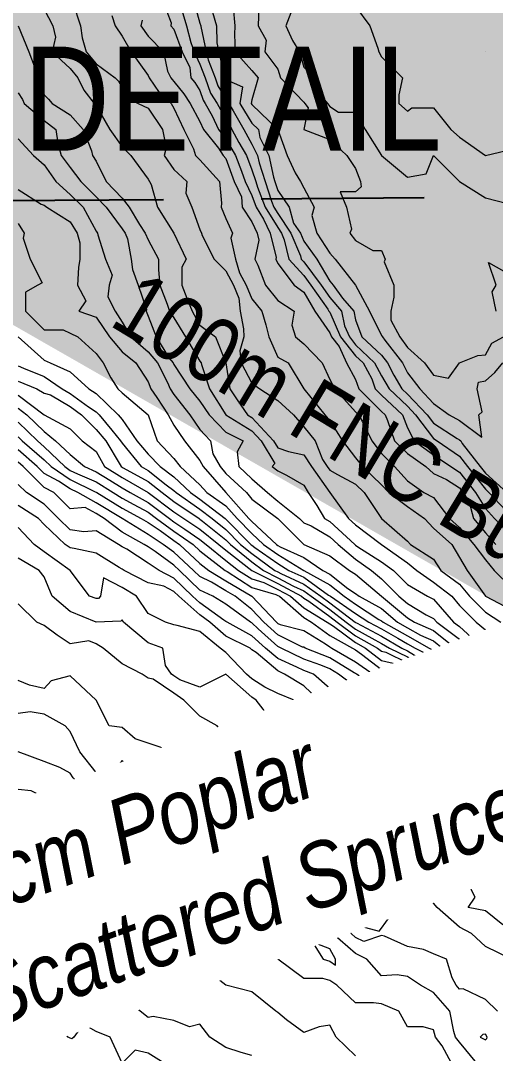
# Model space of a CAD drawing. Extents: x 532589 to 538856, y 6045658 to 6049082.
# Drawn here: x 533855.7 to 533928.5, y 6047017.6 to 6047176.2 of the extents above; entities that cross this region are included whole.
import ezdxf

# ---------------------------------------------------------------- set-up
doc = ezdxf.new("R2010")
doc.units = 0
doc.header["$LTSCALE"] = 5
doc.linetypes.add('foc-LSD', pattern=[8, 5, -3])
doc.layers.add('C-TOPO-MAJR', color=7, linetype='Continuous', lineweight=15, true_color=0xd3aa5f)
doc.layers.add('C-TOPO-MINR', color=7, linetype='Continuous', lineweight=13, true_color=0xe9d5af)
for name, color, linetype in [('DETAIL-T', 7, 'Continuous'), ('L-SECTION-LSD', 7, 'foc-LSD'), ('P-BUFFER-H 30m', 51, 'Continuous'), ('P-BUFFER-T', 40, 'Continuous'), ('T-BUSH-T', 110, 'Continuous')]:
    doc.layers.add(name, color=color, linetype=linetype)
doc.styles.add('80CG', font='ARIALN.TTF', dxfattribs={"height": 10})
doc.styles.add('80L', font='ARIALN.TTF', dxfattribs={"height": 10})
doc.styles.add('80LS', font='ARIALNI.TTF', dxfattribs={"height": 10})

msp = doc.modelspace()

# ---------------------------------------------------------------- hatches: boundary and pattern name
at = {"layer": 'P-BUFFER-H 30m'}
h = msp.add_hatch(color=256, dxfattribs=at)
h.dxf.hatch_style = 1
edge = h.paths.add_edge_path()
edge.add_line((533962.39, 6047413.291), (534135.818, 6047313.884))
edge.add_arc((534086.114, 6047227.17), 99.949, -29.1674, 60.17902, ccw=False)
edge.add_line((534173.389, 6047178.458), (534124.675, 6047091.178))
edge.add_arc((534037.4, 6047139.889), 99.949, 240.19293, 330.8326, ccw=False)
edge.add_line((533987.717, 6047053.163), (533814.265, 6047152.528))
edge.add_arc((533863.948, 6047239.254), 99.949, 150.83228, 240.19293, ccw=False)
edge.add_line((533776.673, 6047287.966), (533825.411, 6047375.289))
edge.add_arc((533912.686, 6047326.577), 99.949, 60.17902, 150.83228, ccw=False)

# ---------------------------------------------------------------- linework, layer by layer
at = {"layer": 'C-TOPO-MAJR', "color": 9, "true_color": 0xbfbfbf, "flags": 128}
for points, elevation in [([(533859.277, 6047177.948), (533860.604, 6047175.414), (533861.019, 6047173.672), (533860.502, 6047171.432), (533863.259, 6047168.872), (533864.43, 6047167.451), (533865.329, 6047165.54), (533866.956, 6047163.469), (533867.241, 6047163.137), (533869.326, 6047159.487), (533871.222, 6047156.833), (533872.549, 6047155.506), (533875.204, 6047151.886), (533875.453, 6047151.524), (533875.702, 6047151.026), (533876.651, 6047147.542), (533879.186, 6047143.561), (533881.044, 6047139.579), (533880.398, 6047138.367), (533880.398, 6047135.597), (533881.176, 6047133.606), (533881.955, 6047131.616), (533883.167, 6047129.472), (533885.557, 6047127.634), (533887.149, 6047123.652), (533887.778, 6047119.671), (533888.857, 6047117.963), (533890.467, 6047115.689), (533891.131, 6047115.281), (533894.449, 6047111.707), (533895.112, 6047110.592), (533896.752, 6047110.067), (533899.094, 6047109.535), (533900.3, 6047107.726), (533903.076, 6047103.744), (533905.971, 6047099.762), (533907.057, 6047098.807), (533911.039, 6047095.781), (533915.021, 6047092.979), (533916.469, 6047091.799), (533919.002, 6047090.001), (533921.822, 6047087.817), (533922.984, 6047086.424), (533925.572, 6047083.836), (533926.966, 6047082.674), (533929.786, 6047079.854)], 856), ([(533880.258, 6047178.324), (533881.123, 6047175.414), (533881.745, 6047172.854), (533882.263, 6047171.432), (533883.167, 6047169.536), (533883.994, 6047167.451), (533884.794, 6047165.095), (533885.791, 6047163.469), (533887.149, 6047161.08), (533888.075, 6047159.487), (533889.14, 6047157.496), (533890.301, 6047155.506), (533891.131, 6047153.294), (533891.721, 6047151.524), (533891.992, 6047150.663), (533893.155, 6047147.542), (533895.112, 6047144.422), (533895.692, 6047143.561), (533896.108, 6047142.565), (533896.819, 6047139.579), (533899.094, 6047137.064), (533900.187, 6047135.597), (533902.81, 6047131.881), (533902.968, 6047131.616), (533903.076, 6047131.456), (533904.723, 6047127.634), (533907.057, 6047124.754), (533908.208, 6047123.652), (533909.522, 6047121.188), (533910.043, 6047119.671), (533911.039, 6047118.675), (533914.224, 6047115.689), (533915.021, 6047113.698), (533916.059, 6047111.707), (533919.002, 6047109.524), (533921.657, 6047107.726), (533922.984, 6047106.881), (533925.449, 6047103.744), (533926.966, 6047101.294), (533928.387, 6047099.762), (533930.947, 6047097.006)], 857), ([(533897.103, 6047177.405), (533896.337, 6047175.414), (533897.386, 6047173.14), (533898.465, 6047171.432), (533899.094, 6047169.043), (533900.687, 6047167.451), (533901.085, 6047165.46), (533902.729, 6047163.469), (533903.076, 6047163), (533904.404, 6047162.14), (533907.057, 6047162.14), (533908.505, 6047159.487), (533911.039, 6047155.506), (533915.021, 6047152.188), (533917.865, 6047152.661), (533919.002, 6047155.506), (533922.984, 6047151.524), (533926.966, 6047149.009), (533930.378, 6047148.112)], 858), ([(533855.296, 6047145.055), (533856.215, 6047143.561), (533856.043, 6047142.814), (533857.12, 6047139.579), (533858.945, 6047135.929), (533858.282, 6047135.597), (533856.382, 6047134.511), (533856.382, 6047131.616), (533859.277, 6047128.72), (533862.172, 6047128.72), (533863.259, 6047128.203), (533864.454, 6047127.634), (533867.241, 6047125.1), (533868.302, 6047123.652), (533869.514, 6047121.379), (533870.558, 6047119.671), (533871.222, 6047119.041), (533875.204, 6047115.689), (533876.609, 6047111.707), (533879.186, 6047108.97), (533880.134, 6047107.726), (533883.167, 6047104.956), (533884.2, 6047103.744), (533887.149, 6047101.702), (533888.868, 6047099.762), (533891.131, 6047097.447), (533892.922, 6047095.781), (533895.112, 6047094.244), (533899.094, 6047091.799), (533903.076, 6047089.559), (533905.276, 6047087.817), (533907.057, 6047086.609), (533910.619, 6047084.255), (533911.039, 6047084.025), (533911.26, 6047083.836), (533915.021, 6047081.753), (533918.357, 6047079.854), (533919.002, 6047079.518), (533920.408, 6047078.449), (533922.984, 6047076.641), (533924.052, 6047075.872), (533926.966, 6047074.341), (533930.379, 6047072.459)], 855), ([(533855.296, 6047116.684), (533856.623, 6047115.689), (533859.277, 6047113.12), (533861.029, 6047111.707), (533863.259, 6047109.563), (533865.431, 6047107.726), (533867.241, 6047106.945), (533869.336, 6047105.631), (533871.222, 6047104.461), (533872.458, 6047103.744), (533875.204, 6047102.241), (533878.489, 6047099.762), (533879.186, 6047099.256), (533880.825, 6047098.122), (533883.167, 6047096.561), (533884.138, 6047095.781), (533887.149, 6047093.312), (533889.089, 6047091.799), (533891.131, 6047090.472), (533892.983, 6047089.947), (533895.112, 6047088.858), (533897.061, 6047087.817), (533899.094, 6047086.048), (533902.713, 6047083.836), (533903.076, 6047083.57), (533903.673, 6047083.238), (533907.057, 6047080.722), (533908.595, 6047079.854), (533911.039, 6047077.968), (533913.482, 6047077.411), (533915.021, 6047076.659), (533916.322, 6047075.872), (533919.002, 6047074.173), (533922.121, 6047071.891), (533922.984, 6047071.056), (533925.054, 6047069.82), (533926.966, 6047068.656), (533928.459, 6047067.909), (533930.947, 6047066.057)], 854), ([(533929.333, 6047055.964), (533926.966, 6047058.884), (533925.289, 6047059.946), (533922.984, 6047061.697), (533919.334, 6047063.595), (533919.002, 6047063.761), (533918.792, 6047063.927), (533915.021, 6047066.581), (533913.314, 6047067.909), (533911.039, 6047069.274), (533907.057, 6047071.891), (533903.076, 6047073.661), (533900.587, 6047075.872), (533899.094, 6047076.403), (533898.055, 6047076.911), (533895.112, 6047078.242), (533893.232, 6047079.854), (533891.131, 6047081.745), (533887.33, 6047083.836), (533887.149, 6047083.969), (533886.817, 6047084.168), (533883.167, 6047086.799), (533882.015, 6047087.817), (533879.186, 6047090.574), (533876.911, 6047091.799), (533875.204, 6047092.919), (533871.947, 6047095.056), (533871.222, 6047095.434), (533870.653, 6047095.781), (533867.241, 6047097.858), (533865.329, 6047097.692), (533863.259, 6047098.037), (533861.474, 6047099.762), (533859.277, 6047101.959), (533856.553, 6047103.744), (533855.296, 6047105.001)], 853), ([(533930.947, 6047032.074), (533926.966, 6047034.065), (533924.821, 6047036.056), (533922.984, 6047037.011), (533919.546, 6047040.037), (533919.002, 6047040.701), (533915.858, 6047044.019), (533915.021, 6047046.672), (533912.747, 6047046.293), (533911.039, 6047046.914), (533909.331, 6047048.001), (533907.057, 6047050.654), (533905.92, 6047049.138), (533903.076, 6047049.494), (533901.266, 6047051.982), (533899.094, 6047054.257), (533896.579, 6047054.497), (533895.112, 6047051.982), (533891.131, 6047054.287), (533888.003, 6047055.11), (533887.149, 6047055.552), (533886.651, 6047055.964), (533886.062, 6047057.051), (533885.618, 6047059.946), (533883.167, 6047061.937), (533879.186, 6047063.927), (533875.204, 6047065.255), (533873.213, 6047065.918), (533871.222, 6047067.675), (533869.231, 6047067.909), (533867.241, 6047071.891), (533863.259, 6047075.607), (533860.325, 6047074.825), (533859.277, 6047073.66), (533857.004, 6047074.164), (533855.296, 6047074.876)], 852), ([(533891.131, 6047017.309), (533889.491, 6047017.787), (533887.149, 6047018.537), (533884.661, 6047020.129), (533883.167, 6047022.12), (533881.575, 6047021.721), (533879.186, 6047022.677), (533876, 6047023.315), (533875.204, 6047023.116), (533873.98, 6047024.111), (533871.222, 6047026.351), (533869.231, 6047028.092), (533867.241, 6047029.088), (533866.169, 6047029.164), (533865.096, 6047028.092), (533867.241, 6047024.996), (533867.965, 6047024.111), (533867.709, 6047023.642), (533867.241, 6047023.826), (533866.743, 6047024.111), (533863.259, 6047026.898), (533860.869, 6047028.092), (533859.277, 6047028.756), (533858.519, 6047028.851), (533855.296, 6047028.092)], 851), ([(533875.204, 6047028.662), (533874.457, 6047028.84), (533874.009, 6047028.092), (533875.204, 6047026.384), (533876.2, 6047027.096), (533876.698, 6047028.092), (533875.204, 6047028.662)], 851)]:
    msp.add_lwpolyline(points, dxfattribs=dict(at, elevation=elevation))
at = {"layer": 'C-TOPO-MINR', "color": 254, "true_color": 0xd9d9d9, "flags": 128}
for points, elevation in [([(533863.657, 6047178.997), (533864.852, 6047175.414), (533865.096, 6047173.577), (533865.692, 6047171.432), (533867.241, 6047169.574), (533870.137, 6047167.451), (533870.68, 6047166.908), (533871.222, 6047165.958), (533872.051, 6047164.298), (533873.711, 6047163.469), (533875.204, 6047162.767), (533877.434, 6047159.487), (533877.991, 6047156.7), (533877.693, 6047155.506), (533879.186, 6047153.333), (533881.176, 6047151.524), (533880.995, 6047149.715), (533881.91, 6047147.542), (533883.167, 6047144.129), (533883.401, 6047143.561), (533883.529, 6047143.199), (533885.339, 6047139.579), (533887.149, 6047137.769), (533888.314, 6047135.597), (533889.14, 6047133.607), (533889.361, 6047131.616), (533889.864, 6047128.901), (533889.919, 6047127.634), (533889.272, 6047125.51), (533889.491, 6047123.652), (533891.131, 6047120.556), (533892.356, 6047119.671), (533895.112, 6047117.879), (533897.545, 6047115.689), (533899.094, 6047113.831), (533900.864, 6047111.707), (533901.99, 6047108.811), (533902.714, 6047107.726), (533903.076, 6047107.207), (533904.27, 6047106.532), (533907.057, 6047105.011), (533908.384, 6047103.744), (533911.038, 6047099.763), (533911.039, 6047099.762), (533911.039, 6047099.762), (533911.044, 6047099.757), (533915.021, 6047096.278), (533915.463, 6047095.781), (533919.002, 6047093.505), (533920.14, 6047091.799), (533922.984, 6047089.666), (533924.552, 6047087.817), (533926.966, 6047085.404), (533929.319, 6047083.836)], 856.2), ([(533877.401, 6047179.396), (533878.743, 6047175.857), (533878.688, 6047175.414), (533879.186, 6047174.916), (533880.453, 6047171.432), (533881.609, 6047169.009), (533881.789, 6047167.451), (533882.405, 6047166.688), (533883.167, 6047165.459), (533883.672, 6047163.974), (533883.981, 6047163.469), (533885.053, 6047161.583), (533886.011, 6047159.487), (533887.149, 6047158.065), (533888.642, 6047155.506), (533889.538, 6047153.116), (533890.114, 6047151.524), (533891.131, 6047149.352), (533891.805, 6047147.542), (533892.94, 6047145.732), (533893.918, 6047143.561), (533894.847, 6047139.845), (533894.794, 6047139.579), (533895.112, 6047138.915), (533897.601, 6047135.597), (533899.094, 6047134.512), (533900.816, 6047131.616), (533903.076, 6047128.271), (533903.35, 6047127.634), (533904.523, 6047126.186), (533905.664, 6047123.652), (533907.057, 6047121.118), (533907.555, 6047119.671), (533911.039, 6047116.187), (533911.57, 6047115.689), (533911.924, 6047114.804), (533913.03, 6047111.707), (533915.021, 6047109.717), (533917.808, 6047107.726), (533919.002, 6047106.687), (533920.993, 6047105.735), (533922.984, 6047104.468), (533923.553, 6047103.744), (533924.477, 6047102.251), (533925.156, 6047099.762), (533926.966, 6047097.55), (533928.559, 6047095.781)], 856.8), ([(533882.172, 6047179.396), (533883.167, 6047175.812), (533883.288, 6047175.414), (533883.292, 6047175.29), (533884.139, 6047171.432), (533884.412, 6047170.188), (533885.496, 6047167.451), (533885.915, 6047166.217), (533887.149, 6047164.206), (533887.659, 6047163.979), (533887.582, 6047163.469), (533888.254, 6047162.363), (533889.927, 6047159.487), (533891.131, 6047157.237), (533891.996, 6047155.506), (533892.237, 6047154.399), (533893.195, 6047151.524), (533894.144, 6047148.511), (533894.505, 6047147.542), (533895.112, 6047146.574), (533897.139, 6047143.561), (533898.596, 6047140.077), (533898.715, 6047139.579), (533899.094, 6047139.16), (533901.748, 6047135.597), (533903.076, 6047133.717), (533904.877, 6047131.616), (533905.368, 6047129.323), (533906.096, 6047127.634), (533907.057, 6047126.448), (533909.977, 6047123.652), (533911.039, 6047121.661), (533912.204, 6047119.671), (533915.021, 6047116.985), (533916.259, 6047115.689), (533919.002, 6047112.059), (533919.545, 6047111.707), (533922.984, 6047109.343), (533924.246, 6047107.726), (533926.966, 6047104.242), (533927.515, 6047103.744), (533930.947, 6047100.057)], 857.2), ([(533869.629, 6047177.007), (533870.161, 6047175.414), (533871.222, 6047173.821), (533872.627, 6047171.432), (533875.204, 6047167.782), (533875.37, 6047167.451), (533876.896, 6047165.161), (533878.767, 6047163.469), (533879.186, 6047162.746), (533880.679, 6047159.487), (533882.172, 6047156.501), (533882.465, 6047155.506), (533883.167, 6047154.842), (533886.153, 6047151.524), (533886.485, 6047148.206), (533886.446, 6047147.542), (533887.149, 6047145.836), (533888.144, 6047143.561), (533887.908, 6047142.802), (533888.624, 6047139.579), (533889.245, 6047137.483), (533890.257, 6047135.597), (533891.131, 6047133.489), (533892.647, 6047131.616), (533893.254, 6047129.492), (533893.719, 6047127.634), (533895.112, 6047124.537), (533896.705, 6047123.652), (533899.089, 6047119.676), (533899.093, 6047119.671), (533899.094, 6047119.67), (533902.329, 6047115.689), (533903.076, 6047114.77), (533905.067, 6047111.707), (533907.057, 6047109.053), (533908.106, 6047107.726), (533911.039, 6047104.938), (533912.176, 6047103.744), (533915.021, 6047101.611), (533917.609, 6047099.762), (533919.002, 6047098.296), (533921.812, 6047095.781), (533922.984, 6047093.79), (533924.155, 6047091.799), (533926.964, 6047087.819), (533926.965, 6047087.817), (533926.966, 6047087.817), (533926.966, 6047087.816), (533930.947, 6047085.74)], 856.4), ([(533885.072, 6047177.491), (533885.701, 6047175.414), (533885.78, 6047172.801), (533886.081, 6047171.432), (533886.9, 6047167.699), (533886.999, 6047167.451), (533887.037, 6047167.339), (533887.149, 6047167.156), (533889.701, 6047166.021), (533889.313, 6047163.469), (533891.131, 6047160.483), (533892.163, 6047159.487), (533892.342, 6047158.276), (533893.727, 6047155.506), (533894.448, 6047152.188), (533894.67, 6047151.524), (533895.112, 6047150.119), (533896.865, 6047147.542), (533897.546, 6047145.108), (533898.587, 6047143.561), (533899.094, 6047142.349), (533901.085, 6047139.579), (533903.076, 6047136.226), (533903.595, 6047135.597), (533905.067, 6047133.606), (533906.773, 6047131.616), (533907.057, 6047130.288), (533908.012, 6047127.634), (533911.039, 6047124.832), (533911.949, 6047123.652), (533912.913, 6047121.779), (533914.147, 6047119.671), (533915.021, 6047118.837), (533918.029, 6047115.689), (533919.002, 6047114.401), (533922.653, 6047112.039), (533922.984, 6047111.855), (533923.183, 6047111.707), (533923.426, 6047111.265), (533926.189, 6047107.726), (533926.966, 6047106.731), (533930.261, 6047103.744)], 857.4), ([(533888.287, 6047178.258), (533888.534, 6047175.414), (533888.476, 6047174.087), (533888.582, 6047171.432), (533891.131, 6047168.537), (533892.126, 6047167.451), (533891.131, 6047164.037), (533891.044, 6047163.469), (533891.131, 6047163.327), (533895.103, 6047159.497), (533895.112, 6047159.488), (533895.113, 6047159.487), (533895.114, 6047159.486), (533896.56, 6047155.506), (533897.767, 6047152.851), (533898.596, 6047151.524), (533899.094, 6047150.529), (533900.687, 6047147.542), (533900.352, 6047146.284), (533901.085, 6047143.561), (533903.076, 6047140.516), (533903.914, 6047139.579), (533907.057, 6047135.598), (533907.058, 6047135.597), (533907.058, 6047135.597), (533909.173, 6047131.616), (533911.039, 6047127.882), (533911.171, 6047127.634), (533911.536, 6047127.137), (533914.224, 6047123.652), (533915.021, 6047122.104), (533916.925, 6047119.671), (533919.002, 6047117.396), (533921.392, 6047115.689), (533922.984, 6047114.804), (533926.398, 6047112.275), (533925.97, 6047115.689), (533926.497, 6047116.157), (533925.699, 6047119.671), (533925.934, 6047120.703), (533926.966, 6047120.882), (533928.414, 6047122.204), (533929.62, 6047123.652)], 857.6), ([(533892.217, 6047178.31), (533892.079, 6047175.414), (533893.342, 6047173.203), (533893.121, 6047171.432), (533895.112, 6047168.776), (533895.51, 6047167.451), (533899.094, 6047163.679), (533899.267, 6047163.469), (533899.759, 6047162.804), (533899.095, 6047159.487), (533903.076, 6047157.957), (533905.73, 6047155.506), (533907.057, 6047153.514), (533907.781, 6047151.524), (533907.895, 6047150.686), (533907.057, 6047149.931), (533904.668, 6047149.931), (533905.652, 6047147.542), (533906.444, 6047144.173), (533906.172, 6047143.561), (533907.057, 6047142.423), (533909.71, 6047140.908), (533911.039, 6047140.908), (533911.609, 6047139.579), (533911.438, 6047139.18), (533912.913, 6047135.597), (533912.913, 6047133.723), (533912.461, 6047131.616), (533912.461, 6047130.194), (533913.826, 6047127.634), (533915.021, 6047126.005), (533917.609, 6047123.652), (533919.002, 6047121.795), (533921.325, 6047121.33), (533922.983, 6047123.652), (533922.984, 6047123.653), (533922.984, 6047123.653), (533925.828, 6047124.79), (533926.966, 6047124.877), (533927.934, 6047126.665), (533929.722, 6047127.634)], 857.8), ([(533907.057, 6047178.401), (533909.229, 6047175.414), (533910.469, 6047172.002), (533910.596, 6047171.432), (533911.039, 6047170.635), (533914.223, 6047167.451), (533913.695, 6047164.794), (533913.695, 6047163.469), (533915.021, 6047162.332), (533915.683, 6047162.806), (533919.002, 6047162.806), (533921.657, 6047159.487), (533922.984, 6047158.316), (533926.965, 6047155.506), (533926.966, 6047155.505), (533926.966, 6047155.505), (533926.967, 6047155.506), (533930.2, 6047156.252)], 858.2), ([(533855.296, 6047175.414), (533856.918, 6047171.432), (533857.872, 6047168.856), (533858.02, 6047167.451), (533858.507, 6047166.68), (533859.277, 6047164.796), (533859.94, 6047164.132), (533860.471, 6047163.469), (533863.259, 6047161.727), (533865.249, 6047159.487), (533866.516, 6047156.23), (533866.672, 6047155.506), (533867.241, 6047154.621), (533868.79, 6047151.524), (533871.222, 6047148.948), (533872.308, 6047147.542), (533873.876, 6047144.888), (533874.744, 6047143.561), (533875.204, 6047142.565), (533876.833, 6047139.579), (533876.833, 6047137.95), (533877.029, 6047135.597), (533878.123, 6047132.678), (533878.493, 6047131.616), (533879.186, 6047130.553), (533880.937, 6047127.634), (533883.167, 6047123.918), (533883.357, 6047123.652), (533883.389, 6047123.431), (533884.642, 6047119.671), (533887.149, 6047115.689), (533887.149, 6047115.689), (533891.131, 6047113.239), (533892.552, 6047111.707), (533894.644, 6047108.194), (533894.227, 6047107.726), (533895.112, 6047107.062), (533896.44, 6047106.398), (533899.094, 6047104.881), (533899.757, 6047103.744), (533901.084, 6047101.754), (533902.279, 6047099.762), (533903.076, 6047099.294), (533906.929, 6047095.781), (533907.057, 6047095.673), (533907.419, 6047095.419), (533911.039, 6047093.126), (533912.849, 6047091.799), (533915.021, 6047089.627), (533918.083, 6047087.817), (533919.002, 6047087.375), (533922.085, 6047083.836), (533922.984, 6047083.156), (533926.643, 6047079.854), (533926.966, 6047079.629), (533927.762, 6047079.057), (533930.947, 6047077.098)], 855.8), ([(533874.319, 6047176.299), (533874.118, 6047175.414), (533875.204, 6047173.822), (533877.593, 6047171.432), (533878.19, 6047168.446), (533878.688, 6047167.451), (533878.887, 6047167.152), (533879.186, 6047166.882), (533880.711, 6047164.994), (533881.657, 6047163.469), (533883.167, 6047160.732), (533883.736, 6047159.487), (533886.012, 6047156.643), (533886.73, 6047155.506), (533887.149, 6047155.037), (533888.42, 6047151.524), (533889.538, 6047149.135), (533889.656, 6047147.542), (533891.131, 6047145.33), (533891.927, 6047143.561), (533892.192, 6047142.499), (533891.608, 6047139.579), (533892.049, 6047138.66), (533893.216, 6047135.597), (533895.112, 6047133.255), (533897.645, 6047131.616), (533897.256, 6047129.472), (533897.837, 6047127.634), (533899.094, 6047126.596), (533901.914, 6047123.652), (533903.076, 6047121.119), (533903.872, 6047119.671), (533907.057, 6047116.131), (533907.499, 6047115.689), (533908.052, 6047114.694), (533909.546, 6047111.707), (533911.039, 6047109.717), (533913.031, 6047107.726), (533915.021, 6047105.555), (533917.509, 6047103.744), (533919.002, 6047102.997), (533921.467, 6047099.762), (533922.984, 6047098.377), (533925.196, 6047095.781), (533926.966, 6047093.392), (533928.293, 6047091.799), (533930.947, 6047089.144)], 856.6), ([(533926.966, 6047171.432), (533926.966, 6047171.432), (533926.966, 6047171.434), (533926.964, 6047171.434), (533926.964, 6047171.432), (533926.966, 6047171.427), (533926.966, 6047171.432)], 858.4), ([(533855.296, 6047165.128), (533855.938, 6047164.111), (533856.201, 6047163.469), (533859.277, 6047160.865), (533861.069, 6047159.487), (533861.385, 6047157.379), (533861.874, 6047155.506), (533863.259, 6047153.632), (533864.888, 6047151.524), (533867.241, 6047149.171), (533868.799, 6047147.542), (533871.222, 6047144.263), (533871.682, 6047143.561), (533872.075, 6047142.708), (533872.628, 6047139.579), (533872.815, 6047137.986), (533873.711, 6047135.597), (533874.955, 6047131.864), (533874.939, 6047131.616), (533875.204, 6047130.82), (533876.429, 6047127.634), (533878.39, 6047124.448), (533879.065, 6047123.652), (533879.186, 6047123.418), (533881.636, 6047119.671), (533883.167, 6047117.775), (533884.58, 6047115.689), (533887.149, 6047113.035), (533889.803, 6047111.707), (533888.88, 6047109.976), (533889.14, 6047107.726), (533891.131, 6047105.877), (533893.519, 6047103.744), (533895.112, 6047102.417), (533898.43, 6047099.762), (533899.094, 6047099.098), (533900.232, 6047098.624), (533903.076, 6047096.952), (533904.36, 6047095.781), (533907.057, 6047093.521), (533909.507, 6047091.799), (533911.039, 6047090.472), (533913.693, 6047087.817), (533915.021, 6047086.711), (533917.865, 6047084.973), (533919.002, 6047084.426), (533919.516, 6047083.836), (533922.984, 6047081.213), (533924.49, 6047079.854), (533926.966, 6047078.126), (533930.109, 6047075.872)], 855.6), ([(533855.296, 6047158.039), (533857.618, 6047155.506), (533859.277, 6047154.083), (533861.069, 6047151.524), (533863.259, 6047149.533), (533865.25, 6047147.542), (533867.241, 6047143.892), (533867.461, 6047143.561), (533867.506, 6047143.296), (533868.689, 6047139.579), (533869.691, 6047137.129), (533869.232, 6047135.597), (533869.051, 6047133.787), (533870.136, 6047131.616), (533871.222, 6047129.909), (533872.549, 6047127.634), (533875.204, 6047125.359), (533876.652, 6047123.652), (533878.19, 6047120.666), (533878.596, 6047119.671), (533879.186, 6047118.786), (533881.609, 6047115.689), (533883.167, 6047113.449), (533884.807, 6047111.707), (533885.158, 6047109.716), (533886.25, 6047107.726), (533887.149, 6047106.694), (533890.334, 6047103.744), (533891.131, 6047102.748), (533895.112, 6047099.762), (533895.112, 6047099.762), (533899.093, 6047095.781), (533899.094, 6047095.78), (533899.095, 6047095.78), (533903.076, 6047094.049), (533906.12, 6047091.799), (533907.057, 6047091.209), (533911.038, 6047087.817), (533911.039, 6047087.817), (533911.041, 6047087.816), (533915.021, 6047084.499), (533916.106, 6047083.836), (533919.002, 6047082.562), (533922.386, 6047079.854), (533922.984, 6047079.435), (533924.477, 6047078.361), (533926.966, 6047076.624), (533928.013, 6047075.872), (533930.947, 6047074.345)], 855.4), ([(533855.296, 6047150.257), (533858.78, 6047148.04), (533859.277, 6047147.874), (533859.675, 6047147.542), (533863.259, 6047145.303), (533864.331, 6047143.561), (533864.726, 6047142.094), (533864.726, 6047139.579), (533864.526, 6047138.312), (533864.396, 6047135.597), (533865.648, 6047133.208), (533864.587, 6047131.616), (533867.241, 6047130.679), (533869.311, 6047127.634), (533871.222, 6047125.359), (533873.33, 6047123.652), (533875.204, 6047120.757), (533875.647, 6047119.671), (533876.532, 6047118.343), (533878.267, 6047115.689), (533879.186, 6047114.096), (533880.814, 6047111.707), (533883.167, 6047108.663), (533883.681, 6047107.726), (533887.148, 6047103.745), (533887.149, 6047103.744), (533887.149, 6047103.744), (533890.678, 6047099.762), (533891.131, 6047099.299), (533894.913, 6047095.781), (533895.112, 6047095.641), (533895.474, 6047095.419), (533899.094, 6047093.79), (533902.043, 6047091.799), (533903.076, 6047091.218), (533905.863, 6047089.012), (533907.057, 6047088.26), (533907.577, 6047087.817), (533911.039, 6047085.921), (533913.472, 6047083.836), (533915.021, 6047082.978), (533917.012, 6047081.845), (533919.002, 6047080.969), (533920.396, 6047079.854), (533922.984, 6047078.038), (533925.994, 6047075.872), (533926.966, 6047075.362), (533928.103, 6047074.735), (533930.947, 6047073.254)], 855.2), ([(533928.625, 6047131.616), (533928.013, 6047134.55), (533928.624, 6047135.597), (533927.463, 6047139.082), (533930.947, 6047137.065)], 857.8), ([(533855.296, 6047127.634), (533859.277, 6047124.071), (533860.161, 6047123.652), (533863.259, 6047122.259), (533866.135, 6047119.671), (533867.241, 6047118.96), (533870.632, 6047115.689), (533871.222, 6047114.965), (533873.462, 6047111.707), (533875.204, 6047109.643), (533877.053, 6047107.726), (533879.186, 6047106.154), (533881.729, 6047103.744), (533883.167, 6047102.749), (533887.049, 6047099.762), (533887.149, 6047099.683), (533890.974, 6047095.781), (533891.131, 6047095.652), (533891.599, 6047095.312), (533895.112, 6047092.847), (533896.819, 6047091.799), (533899.094, 6047090.751), (533902.886, 6047088.007), (533903.076, 6047087.9), (533903.181, 6047087.817), (533907.057, 6047085.187), (533909.102, 6047083.836), (533911.039, 6047082.826), (533913.51, 6047081.364), (533915.021, 6047080.528), (533916.204, 6047079.854), (533919.002, 6047078.396), (533922.32, 6047075.872), (533922.984, 6047075.401), (533923.953, 6047074.904), (533926.966, 6047073.32), (533929.558, 6047071.891)], 854.8), ([(533855.296, 6047123.184), (533856.092, 6047122.856), (533859.277, 6047121.544), (533862.047, 6047119.671), (533863.259, 6047118.974), (533866.046, 6047116.883), (533867.241, 6047116.116), (533867.683, 6047115.689), (533869.63, 6047113.3), (533870.995, 6047111.707), (533871.222, 6047111.328), (533874.132, 6047107.726), (533875.204, 6047107.133), (533877.991, 6047104.939), (533879.186, 6047104.058), (533879.517, 6047103.744), (533883.167, 6047101.217), (533885.059, 6047099.762), (533887.149, 6047098.09), (533889.413, 6047095.781), (533891.131, 6047094.368), (533894.67, 6047091.799), (533895.112, 6047091.573), (533895.598, 6047091.313), (533899.094, 6047089.703), (533901.7, 6047087.817), (533903.076, 6047086.822), (533906.989, 6047083.836), (533907.057, 6047083.785), (533907.174, 6047083.719), (533911.039, 6047081.705), (533914.167, 6047079.854), (533915.021, 6047079.437), (533916.074, 6047078.8), (533919.002, 6047077.274), (533920.846, 6047075.872), (533922.984, 6047074.353), (533926.105, 6047072.751), (533926.966, 6047072.299), (533927.706, 6047071.891), (533930.947, 6047070.033)], 854.6), ([(533855.296, 6047120.842), (533858.14, 6047119.671), (533859.277, 6047119.007), (533860.214, 6047118.734), (533863.259, 6047116.983), (533864.984, 6047115.689), (533867.241, 6047113.433), (533868.719, 6047111.707), (533870.939, 6047108.009), (533871.094, 6047107.726), (533871.222, 6047107.646), (533871.411, 6047107.537), (533875.204, 6047105.438), (533877.356, 6047103.744), (533879.186, 6047102.39), (533883.05, 6047099.762), (533883.167, 6047099.684), (533883.564, 6047099.365), (533887.149, 6047096.497), (533887.852, 6047095.781), (533891.131, 6047093.083), (533892.9, 6047091.799), (533895.112, 6047090.668), (533897.54, 6047089.371), (533899.094, 6047088.656), (533900.252, 6047087.817), (533903.076, 6047085.774), (533905.616, 6047083.836), (533907.057, 6047082.764), (533909.517, 6047081.376), (533911.039, 6047080.583), (533912.271, 6047079.854), (533915.021, 6047078.511), (533918.416, 6047076.458), (533919.002, 6047076.153), (533919.371, 6047075.872), (533922.984, 6047073.305), (533925.74, 6047071.891), (533926.966, 6047071.144), (533928.459, 6047070.397), (533930.947, 6047068.971)], 854.4), ([(533855.296, 6047118.675), (533859.277, 6047115.689), (533859.277, 6047115.689), (533859.278, 6047115.688), (533863.259, 6047113.545), (533865.096, 6047111.707), (533867.241, 6047110.068), (533868.525, 6047107.726), (533871.222, 6047106.054), (533875.204, 6047103.744), (533875.204, 6047103.744), (533875.204, 6047103.744), (533879.186, 6047100.798), (533880.708, 6047099.762), (533883.167, 6047098.123), (533886.081, 6047095.781), (533887.149, 6047094.905), (533891.13, 6047091.799), (533891.131, 6047091.799), (533891.131, 6047091.799), (533895.112, 6047089.763), (533898.755, 6047087.817), (533899.094, 6047087.522), (533899.852, 6047087.059), (533903.076, 6047084.726), (533904.243, 6047083.836), (533907.057, 6047081.743), (533910.405, 6047079.854), (533911.039, 6047079.365), (533911.673, 6047079.22), (533915.021, 6047077.585), (533917.854, 6047075.872), (533919.002, 6047075.144), (533921.717, 6047073.158), (533922.984, 6047072.257), (533923.698, 6047071.891), (533926.966, 6047069.9), (533930.947, 6047067.909)], 854.2), ([(533855.296, 6047114.551), (533858.223, 6047111.707), (533859.277, 6047110.788), (533862.421, 6047107.726), (533863.259, 6047107.157), (533864.357, 6047106.627), (533867.241, 6047105.383), (533869.854, 6047103.744), (533871.222, 6047102.885), (533873.047, 6047101.919), (533875.204, 6047100.739), (533876.498, 6047099.762), (533879.186, 6047097.808), (533882.119, 6047095.781), (533883.167, 6047094.809), (533887.025, 6047091.799), (533887.149, 6047091.722), (533887.338, 6047091.609), (533891.131, 6047089.145), (533894.835, 6047088.095), (533895.112, 6047087.953), (533895.366, 6047087.817), (533899.094, 6047084.573), (533900.3, 6047083.836), (533903.076, 6047081.8), (533906.579, 6047079.854), (533907.057, 6047079.582), (533907.977, 6047078.935), (533911.039, 6047076.571), (533914.101, 6047075.872), (533915.021, 6047075.613), (533915.419, 6047075.474), (533919.002, 6047073.202), (533920.794, 6047071.891), (533922.984, 6047069.771), (533926.105, 6047067.909), (533926.966, 6047066.999), (533929.862, 6047065.013)], 853.8), ([(533855.296, 6047112.276), (533855.881, 6047111.707), (533859.277, 6047108.747), (533860.325, 6047107.726), (533863.259, 6047105.735), (533867.104, 6047103.881), (533867.241, 6047103.822), (533867.365, 6047103.744), (533871.222, 6047101.324), (533874.172, 6047099.762), (533875.204, 6047099.129), (533877.062, 6047097.904), (533879.186, 6047096.36), (533880.024, 6047095.781), (533883.167, 6047092.867), (533884.536, 6047091.799), (533887.149, 6047090.191), (533891.13, 6047087.818), (533891.131, 6047087.818), (533891.131, 6047087.817), (533891.135, 6047087.812), (533894.918, 6047083.836), (533895.112, 6047083.659), (533895.458, 6047083.49), (533899.094, 6047082.551), (533902.413, 6047080.517), (533903.076, 6047080.031), (533903.394, 6047079.854), (533907.057, 6047077.773), (533909.754, 6047075.872), (533911.039, 6047075.025), (533912.246, 6047074.666), (533915.021, 6047073.881), (533918.074, 6047072.819), (533919.002, 6047072.23), (533919.467, 6047071.891), (533922.984, 6047068.487), (533923.952, 6047067.909), (533926.966, 6047064.723), (533928.126, 6047063.927), (533930.947, 6047062.276)], 853.6), ([(533930.01, 6047060.883), (533926.966, 6047062.777), (533925.638, 6047063.927), (533922.984, 6047066.725), (533921.524, 6047067.909), (533919.002, 6047070.273), (533915.767, 6047071.891), (533915.021, 6047072.15), (533914.659, 6047072.253), (533911.039, 6047073.331), (533907.185, 6047075.872), (533907.057, 6047075.963), (533906.848, 6047076.082), (533903.076, 6047078.361), (533899.303, 6047079.854), (533899.094, 6047079.982), (533898.921, 6047080.027), (533895.112, 6047081.889), (533892.976, 6047083.836), (533891.131, 6047085.775), (533888.562, 6047087.817), (533887.149, 6047088.66), (533884.959, 6047090.008), (533883.167, 6047090.856), (533882.199, 6047091.799), (533879.186, 6047094.586), (533877.538, 6047095.781), (533875.204, 6047097.319), (533871.223, 6047099.762), (533871.222, 6047099.762), (533871.222, 6047099.762), (533867.241, 6047102.168), (533864.438, 6047103.744), (533863.259, 6047104.313), (533861.489, 6047105.514), (533859.277, 6047106.65), (533858.201, 6047107.726), (533855.296, 6047110.285)], 853.4), ([(533928.672, 6047059.946), (533926.966, 6047061.007), (533923.596, 6047063.927), (533922.984, 6047064.573), (533919.572, 6047067.339), (533919.002, 6047067.71), (533918.67, 6047067.909), (533915.021, 6047069.473), (533911.892, 6047071.038), (533911.039, 6047071.55), (533910.52, 6047071.891), (533907.057, 6047073.932), (533904.449, 6047075.872), (533903.076, 6047076.702), (533901.702, 6047077.245), (533899.094, 6047078.173), (533895.655, 6047079.854), (533895.112, 6047080.12), (533892.127, 6047082.839), (533891.131, 6047083.736), (533890.949, 6047083.836), (533887.149, 6047086.623), (533885.158, 6047087.817), (533883.167, 6047088.761), (533880.047, 6047091.799), (533879.186, 6047092.595), (533876.289, 6047094.695), (533875.204, 6047095.408), (533874.635, 6047095.781), (533871.222, 6047097.666), (533868.476, 6047099.762), (533867.241, 6047100.509), (533865.534, 6047101.469), (533863.259, 6047101.229), (533860.744, 6047103.744), (533859.277, 6047104.497), (533856.049, 6047107.726), (533855.296, 6047108.389)], 853.2), ([(533930.947, 6047053.231), (533927.18, 6047055.964), (533926.966, 6047056.229), (533926.243, 6047056.687), (533922.984, 6047058.666), (533919.997, 6047059.946), (533919.002, 6047060.443), (533916.614, 6047062.334), (533915.021, 6047063.508), (533914.622, 6047063.927), (533911.039, 6047066.684), (533907.058, 6047067.909), (533907.057, 6047067.909), (533907.057, 6047067.909), (533903.076, 6047070.564), (533901.428, 6047071.891), (533899.094, 6047074.074), (533896.16, 6047075.872), (533895.112, 6047076.346), (533891.794, 6047079.191), (533891.131, 6047079.605), (533890.896, 6047079.854), (533887.149, 6047081.674), (533884.709, 6047083.836), (533883.167, 6047084.947), (533879.919, 6047087.817), (533879.186, 6047088.532), (533877.637, 6047089.366), (533875.204, 6047089.895), (533871.555, 6047091.799), (533871.222, 6047091.972), (533870.779, 6047092.242), (533867.241, 6047094.453), (533863.888, 6047095.152), (533863.259, 6047095.261), (533862.512, 6047095.781), (533859.277, 6047098.825), (533858.392, 6047099.762), (533855.296, 6047101.753)], 852.8), ([(533930.947, 6047051.045), (533928.222, 6047050.726), (533926.966, 6047051.319), (533925.927, 6047051.982), (533922.984, 6047055.743), (533922.75, 6047055.964), (533919.002, 6047057.894), (533915.649, 6047059.317), (533915.021, 6047059.426), (533914.478, 6047059.946), (533911.039, 6047063.548), (533910.47, 6047063.927), (533907.057, 6047065.421), (533903.739, 6047067.909), (533903.076, 6047068.351), (533900.8, 6047070.184), (533899.094, 6047070.972), (533897.601, 6047071.891), (533895.112, 6047072.886), (533893.122, 6047073.881), (533891.131, 6047075.161), (533890.334, 6047075.872), (533887.149, 6047079.19), (533886.264, 6047079.854), (533883.167, 6047082.388), (533879.683, 6047083.338), (533879.186, 6047083.417), (533877.859, 6047083.836), (533875.204, 6047085.163), (533873.434, 6047087.817), (533871.222, 6047089.19), (533868.379, 6047090.661), (533867.904, 6047087.817), (533867.587, 6047087.471), (533867.241, 6047087.455), (533866.246, 6047087.817), (533863.264, 6047091.794), (533863.261, 6047091.799), (533863.259, 6047091.799), (533863.258, 6047091.8), (533859.277, 6047094.666), (533857.729, 6047095.781), (533855.296, 6047098.358)], 852.6), ([(533929.308, 6047048.001), (533926.966, 6047049.107), (533923.902, 6047051.064), (533922.984, 6047050.788), (533919.997, 6047051.982), (533919.002, 6047052.778), (533915.03, 6047055.954), (533915.021, 6047055.963), (533915.02, 6047055.964), (533911.039, 6047059.737), (533910.733, 6047059.946), (533907.057, 6047062.335), (533903.872, 6047063.927), (533903.076, 6047064.37), (533902.412, 6047064.591), (533899.094, 6047065.918), (533895.473, 6047067.548), (533895.112, 6047067.728), (533894.119, 6047067.909), (533894.119, 6047068.902), (533891.794, 6047071.891), (533891.131, 6047072.317), (533887.152, 6047075.869), (533887.149, 6047075.872), (533884.494, 6047074.545), (533883.167, 6047073.882), (533880.07, 6047074.988), (533879.186, 6047075.607), (533878.788, 6047075.872), (533877.859, 6047077.198), (533877.48, 6047079.854), (533875.204, 6047080.651), (533871.456, 6047083.836), (533871.222, 6047084.197), (533871.049, 6047084.009), (533867.25, 6047083.836), (533867.242, 6047083.835), (533867.241, 6047083.835), (533867.24, 6047083.836), (533863.259, 6047085.495), (533860.472, 6047087.817), (533859.277, 6047090.804), (533858.481, 6047091.799), (533855.296, 6047093.673)], 852.4), ([(533929.619, 6047037.384), (533926.966, 6047039.507), (533924.312, 6047040.037), (533925.375, 6047041.628), (533924.179, 6047044.019), (533922.984, 6047044.766), (533920.992, 6047046.011), (533919.002, 6047046.508), (533918.434, 6047048.001), (533915.021, 6047050.39), (533912.035, 6047051.982), (533911.039, 6047054.639), (533908.762, 6047054.259), (533907.057, 6047055.395), (533906.139, 6047055.964), (533905.352, 6047057.669), (533904.403, 6047059.946), (533903.076, 6047060.67), (533901.937, 6047061.084), (533901.084, 6047059.946), (533900.231, 6047058.808), (533899.094, 6047058.884), (533898.209, 6047059.946), (533895.909, 6047063.131), (533895.474, 6047063.927), (533895.112, 6047064.108), (533894.891, 6047064.149), (533891.131, 6047064.347), (533889.803, 6047065.255), (533887.149, 6047066.139), (533885.822, 6047067.909), (533883.167, 6047069.426), (533880.702, 6047071.891), (533879.186, 6047072.953), (533875.999, 6047075.077), (533875.204, 6047075.26), (533874.32, 6047075.872), (533871.222, 6047077.421), (533868.303, 6047079.854), (533867.241, 6047080.518), (533866.102, 6047080.992), (533863.259, 6047080.518), (533861.266, 6047081.847), (533859.277, 6047083.339), (533858.14, 6047083.836), (533855.296, 6047086.681)], 852.2), ([(533928.803, 6047024.111), (533926.966, 6047025.88), (533923.553, 6047027.523), (533922.984, 6047027.48), (533922.486, 6047028.092), (533921.846, 6047029.23), (533920.994, 6047032.074), (533919.002, 6047032.904), (533917.471, 6047033.605), (533915.021, 6047034.065), (533911.481, 6047035.614), (533911.039, 6047035.724), (533908.301, 6047034.812), (533907.057, 6047035.434), (533906.347, 6047036.056), (533905.635, 6047037.478), (533907.057, 6047037.383), (533910.677, 6047036.418), (533911.039, 6047036.852), (533912.366, 6047038.71), (533911.976, 6047040.037), (533911.039, 6047041.033), (533909.902, 6047041.175), (533907.057, 6047042.028), (533903.739, 6047043.355), (533903.076, 6047043.295), (533902.191, 6047044.019), (533899.094, 6047045.486), (533896.771, 6047046.342), (533895.112, 6047047.264), (533893.942, 6047048.001), (533891.131, 6047050.276), (533888.742, 6047051.982), (533887.149, 6047052.806), (533883.333, 6047055.964), (533883.167, 6047056.271), (533882.724, 6047056.407), (533879.186, 6047058.072), (533876.43, 6047058.72), (533875.204, 6047059.061), (533873.876, 6047059.946), (533871.222, 6047062.6), (533870.042, 6047061.126), (533867.241, 6047060.775), (533864.719, 6047063.927), (533863.259, 6047067.055), (533862.512, 6047067.909), (533859.277, 6047069.694), (533857.12, 6047070.066), (533855.296, 6047069.805)], 851.8), ([(533925.638, 6047016.147), (533922.984, 6047019.332), (533922.371, 6047020.129), (533922.145, 6047020.968), (533921.491, 6047024.111), (533919.002, 6047026.955), (533917.012, 6047028.092), (533915.021, 6047029.42), (533913.428, 6047029.685), (533911.039, 6047029.515), (533908.799, 6047032.074), (533907.057, 6047032.945), (533903.502, 6047036.056), (533903.076, 6047036.909), (533902.412, 6047036.719), (533899.094, 6047036.304), (533898.829, 6047036.321), (533895.112, 6047037.614), (533893.004, 6047038.164), (533891.131, 6047038.652), (533889.746, 6047040.037), (533889.803, 6047041.365), (533891.131, 6047042.312), (533892.325, 6047042.824), (533895.112, 6047043.522), (533895.58, 6047043.551), (533895.643, 6047044.019), (533895.112, 6047044.314), (533894.316, 6047044.815), (533891.131, 6047045.726), (533888.476, 6047046.674), (533887.149, 6047047.372), (533884.601, 6047046.567), (533883.167, 6047045.892), (533880.779, 6047048.001), (533881.461, 6047049.707), (533882.371, 6047051.982), (533879.186, 6047054.06), (533876.531, 6047054.637), (533875.204, 6047054.77), (533871.925, 6047055.261), (533871.222, 6047054.769), (533867.244, 6047055.964), (533867.241, 6047055.965), (533863.727, 6047059.946), (533863.259, 6047060.669), (533861.667, 6047061.537), (533859.277, 6047062.434), (533855.299, 6047063.927)], 851.6), ([(533921.759, 6047016.147), (533920.329, 6047018.802), (533919.308, 6047020.129), (533919.002, 6047021.266), (533917.41, 6047021.722), (533915.021, 6047021.722), (533913.693, 6047024.111), (533911.039, 6047025.248), (533909.782, 6047025.367), (533907.057, 6047025.367), (533904.182, 6047028.092), (533903.076, 6047028.83), (533902.027, 6047029.141), (533899.094, 6047029.141), (533895.114, 6047032.072), (533895.112, 6047032.073), (533895.111, 6047032.074), (533891.131, 6047034.728), (533887.51, 6047035.695), (533887.149, 6047035.695), (533886.156, 6047036.056), (533886.581, 6047036.623), (533885.338, 6047040.037), (533883.167, 6047041.364), (533880.181, 6047044.019), (533879.186, 6047044.904), (533875.998, 6047047.206), (533875.204, 6047047.64), (533874.542, 6047048.001), (533871.222, 6047049.107), (533867.987, 6047051.982), (533867.241, 6047052.502), (533864.252, 6047054.971), (533863.259, 6047055.799), (533862.597, 6047055.964), (533859.277, 6047056.96), (533857.286, 6047057.955), (533855.296, 6047058.135)], 851.4), ([(533863.856, 6047051.982), (533863.259, 6047052.48), (533862.595, 6047052.646), (533860.868, 6047051.982), (533863.259, 6047048.997), (533864.966, 6047050.275), (533863.856, 6047051.982)], 851.2), ([(533907.057, 6047017.262), (533904.071, 6047020.129), (533903.076, 6047021.966), (533901.483, 6047021.722), (533899.094, 6047020.853), (533896.441, 6047022.782), (533895.112, 6047023.911), (533894.805, 6047024.111), (533891.131, 6047027.097), (533887.149, 6047028.092), (533887.149, 6047028.092), (533887.149, 6047028.092), (533883.167, 6047031.236), (533879.849, 6047031.411), (533879.186, 6047031.411), (533876.798, 6047032.074), (533875.204, 6047033.212), (533872.716, 6047036.056), (533871.222, 6047036.909), (533868.646, 6047040.037), (533867.853, 6047043.406), (533871.222, 6047042.957), (533872.061, 6047043.18), (533872.361, 6047044.019), (533871.222, 6047044.858), (533869.231, 6047046.011), (533867.241, 6047045.347), (533864.588, 6047046.672), (533863.259, 6047047.336), (533860.77, 6047046.508), (533859.277, 6047046.011), (533857.95, 6047045.347), (533855.296, 6047046.806)], 851.2), ([(533867.241, 6047037.05), (533866.578, 6047036.718), (533864.587, 6047036.056), (533865.247, 6047034.067), (533865.247, 6047032.074), (533867.241, 6047031.932), (533867.526, 6047031.789), (533867.739, 6047032.074), (533868.124, 6047035.172), (533868.831, 6047036.056), (533867.241, 6047037.05)], 851.2), ([(533903.076, 6047031.779), (533903.961, 6047031.189), (533903.961, 6047032.074), (533903.076, 6047033.667), (533900.419, 6047034.731), (533902.081, 6047032.074), (533903.076, 6047031.779)], 851.6), ([(533859.277, 6047032.074), (533859.278, 6047032.074), (533859.282, 6047032.074), (533859.277, 6047032.075), (533859.276, 6047032.075), (533859.276, 6047032.074), (533859.277, 6047032.074)], 851.2), ([(533877.692, 6047016.147), (533875.204, 6047017.679), (533873.213, 6047018.139), (533871.222, 6047016.148), (533869.413, 6047020.129), (533867.241, 6047020.982), (533865.249, 6047022.12), (533863.828, 6047020.129), (533863.524, 6047019.864), (533863.259, 6047019.948), (533862.953, 6047020.129), (533861.271, 6047022.117), (533859.847, 6047024.111), (533859.277, 6047024.345), (533859.087, 6047024.301), (533855.296, 6047025.249)], 850.8), ([(533927.175, 6047019.92), (533927.23, 6047020.129), (533926.966, 6047020.57), (533926.568, 6047020.526), (533926.171, 6047020.129), (533926.966, 6047019.688), (533927.175, 6047019.92)], 851.6)]:
    msp.add_lwpolyline(points, dxfattribs=dict(at, elevation=elevation))
at = {"layer": 'L-SECTION-LSD'}
msp.add_line((533372.563, 6047145.245), (534177.302, 6047150.843), dxfattribs=at)

# ---------------------------------------------------------------- texts
at = {"layer": 'DETAIL-T', "color": 3, "insert": (533888.174, 6047177.559), "char_height": 15.9918, "width": 63.60354, "attachment_point": 5, "style": '80CG'}
msp.add_mtext('SEE\\PDETAIL', dxfattribs=at)
at = {"layer": 'P-BUFFER-T', "linetype": 'Continuous', "insert": (533873.595, 6047138.465, -880.411), "char_height": 9.99488, "attachment_point": 1, "rotation": 328.93611, "style": '80L'}
msp.add_mtext_dynamic_manual_height_columns('\\pi0.68646;100m FNC Buffer', width=89.38377, gutter_width=50, heights=[0], dxfattribs=at)

# ---------------------------------------------------------------- next in the draw order: texts
at = {"layer": 'T-BUSH-T', "insert": (533868.708, 6047056.144), "char_height": 9.99488, "width": 122.03336, "attachment_point": 2, "rotation": 20, "style": '80LS', "bg_fill": 2}
msp.add_mtext('40cm Poplar\\P20cm Scattered Spruce', dxfattribs=at)

doc.saveas('drawing.dxf')
